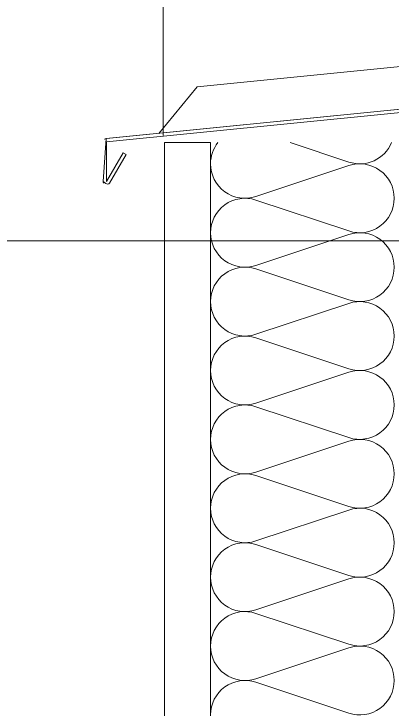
# Model space of a CAD drawing. Header units: metres. Extents: x 1838950 to 1842843, y 5171318 to 5174224.
# Drawn here: x 1841202.1304 to 1841202.2951, y 5171403.2907 to 5171403.5935 of the extents above; entities that cross this region are included whole.
import ezdxf

# ---------------------------------------------------------------- set-up
doc = ezdxf.new("R2010")
doc.units = ezdxf.units.M
doc.header["$LTSCALE"] = 0.0254
doc.layers.add('00 CHAZAL CONSTRUCTION', color=1, linetype='Continuous', lineweight=5, true_color=0xff0000)
doc.layers.add('00 CHAZAL Coupe A.5', color=7, linetype='Continuous', lineweight=18)

# ---------------------------------------------------------------- blocks, each defined once
blk = doc.blocks.new('Groupe-1778-1')
at = {"layer": '00 CHAZAL Coupe A.5', "color": 7, "linetype": 'Continuous', "lineweight": 5, "flags": 128}
blk.add_lwpolyline([(1841202.41383, 5171403.58713), (1841202.41383, 5171403.56351), (1841202.17059, 5171403.53919, 0.385314), (1841202.16924, 5171403.5377), (1841202.16924, 5171403.52056, 0.339454), (1841202.17035, 5171403.51911, 0.339454), (1841202.17204, 5171403.51981), (1841202.17924, 5171403.53228), (1841202.17794, 5171403.53303), (1841202.17074, 5171403.52056), (1841202.17074, 5171403.5377), (1841202.41398, 5171403.56202, 0.385314), (1841202.41533, 5171403.56351), (1841202.41533, 5171403.58713)], format="xyb", close=True, dxfattribs=at)
blk.add_lwpolyline([(1841202.17209, 5171403.53934), (1841202.41383, 5171403.56351), (1841202.41199, 5171403.58192), (1841202.21012, 5171403.56171), (1841202.19355, 5171403.54146)], dxfattribs=at)
blk = doc.blocks.new('Groupe-1786-1')
at = {"layer": '00 CHAZAL Coupe A.5', "color": 7, "linetype": 'Continuous', "lineweight": 13}
blk.add_line((1841202.216, 5171401.95317), (1841202.216, 5171403.53743), dxfattribs=at)
at = {"layer": '00 CHAZAL Coupe A.5', "color": 7, "linetype": 'Continuous', "lineweight": 13, "flags": 128}
for points in [[(1841202.216, 5171403.28817, -0.511611), (1841202.23573, 5171403.30241), (1841202.27627, 5171403.28894, 0.511611), (1841202.296, 5171403.30317, 0.511611), (1841202.27627, 5171403.31741), (1841202.23573, 5171403.30394, -0.511611), (1841202.216, 5171403.31817, -0.511611), (1841202.23573, 5171403.33241), (1841202.27627, 5171403.31894, 0.511611), (1841202.296, 5171403.33317, 0.511611), (1841202.27627, 5171403.34741), (1841202.23573, 5171403.33394, -0.511611), (1841202.216, 5171403.34817, -0.511611), (1841202.23573, 5171403.36241), (1841202.27627, 5171403.34894, 0.511611), (1841202.296, 5171403.36317, 0.511611), (1841202.27627, 5171403.37741), (1841202.23573, 5171403.36394, -0.511611), (1841202.216, 5171403.37817, -0.511611), (1841202.23573, 5171403.39241), (1841202.27627, 5171403.37894, 0.511611), (1841202.296, 5171403.39317, 0.511611), (1841202.27627, 5171403.40741), (1841202.23573, 5171403.39394, -0.511611), (1841202.216, 5171403.40817, -0.511611), (1841202.23573, 5171403.42241), (1841202.27627, 5171403.40894, 0.511611), (1841202.296, 5171403.42317, 0.511611), (1841202.27627, 5171403.43741), (1841202.23573, 5171403.42394, -0.511611), (1841202.216, 5171403.43817, -0.511611), (1841202.23573, 5171403.45241), (1841202.27627, 5171403.43894, 0.511611), (1841202.296, 5171403.45317, 0.511611), (1841202.27627, 5171403.46741), (1841202.23573, 5171403.45394, -0.511611), (1841202.216, 5171403.46817, -0.511611), (1841202.23573, 5171403.48241), (1841202.27627, 5171403.46894, 0.511611), (1841202.296, 5171403.48317, 0.511611), (1841202.27627, 5171403.49741), (1841202.23573, 5171403.48394, -0.511611), (1841202.216, 5171403.49817, -0.511611), (1841202.23573, 5171403.51241), (1841202.27627, 5171403.49894, 0.511611), (1841202.296, 5171403.51317, 0.511611), (1841202.27627, 5171403.52741), (1841202.23573, 5171403.51394, -0.511611), (1841202.216, 5171403.52817, -0.167778), (1841202.21919, 5171403.53743)], [(1841202.25071, 5171403.53743), (1841202.27627, 5171403.52894, 0.393201), (1841202.29485, 5171403.53743)]]:
    blk.add_lwpolyline(points, format="xyb", dxfattribs=at)
blk = doc.blocks.new('Groupe-1988-1')
at = {"layer": '00 CHAZAL CONSTRUCTION', "flags": 128}
blk.add_lwpolyline([(1841195.29659, 5171405.79461), (1841195.29659, 5171403.49461), (1841256.88205, 5171403.49461), (1841256.88204, 5171406.07256)], dxfattribs=at)
blk = doc.blocks.new('Groupe-1989-1')
at = {"layer": '00 CHAZAL CONSTRUCTION', "color": 7}
blk.add_blockref('Groupe-1988-1', (0, 0), dxfattribs=at)

msp = doc.modelspace()

# ---------------------------------------------------------------- linework, layer by layer
at = {"layer": '00 CHAZAL Coupe A.5', "color": 7, "linetype": 'Continuous', "lineweight": 5}
msp.add_line((1841202.1953, 5171403.54059), (1841202.1953, 5171404.73954), dxfattribs=at)
at = {"layer": '00 CHAZAL Coupe A.5', "color": 7, "linetype": 'Continuous', "lineweight": 13, "flags": 128}
msp.add_lwpolyline([(1841202.196, 5171403.53743), (1841202.216, 5171403.53743), (1841202.216, 5171401.95317), (1841202.196, 5171401.95317)], close=True, dxfattribs=at)

# ---------------------------------------------------------------- block references
at = {"layer": '00 CHAZAL CONSTRUCTION', "color": 7}
msp.add_blockref('Groupe-1989-1', (0, 0), dxfattribs=at)
at = {"layer": '00 CHAZAL Coupe A.5', "color": 7}
for name in ['Groupe-1778-1', 'Groupe-1786-1']:
    msp.add_blockref(name, (0, 0), dxfattribs=at)

doc.saveas('drawing.dxf')
